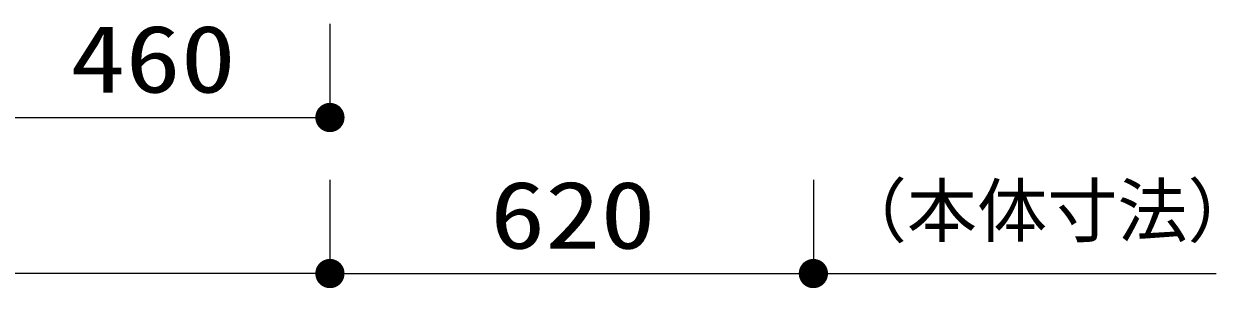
# Model space of a CAD drawing. Units: millimetres, scale not verified. Extents: x -23521 to 8910, y -6308 to 6308.
# Drawn here: x -3273 to -1744, y -843 to -505 of the extents above; entities that cross this region are included whole.
import ezdxf
from ezdxf.enums import TextEntityAlignment as Align

# ---------------------------------------------------------------- set-up
doc = ezdxf.new("R2010")
doc.units = ezdxf.units.MM
doc.header["$LTSCALE"] = 30
doc.layers.add('1-8_00クル-フ-6寸法', color=132, linetype='Continuous', lineweight=25)
doc.styles.add('ＭＳ ゴシック', font='')
doc.styles.get('ＭＳ ゴシック').set_extended_font_data('MS Gothic')

msp = doc.modelspace()

# ---------------------------------------------------------------- linework, layer by layer
at = {"layer": '1-8_00クル-フ-6寸法', "color": 4}
for p, q in [((-2880.61, -504.59), (-2880.61, -624.59)), ((-3340.63, -624.59), (-2880.61, -624.59)), ((-2880.61, -704.59), (-2880.61, -824.59)), ((-2880.61, -704.59), (-2880.61, -824.59)), ((-2260.63, -704.59), (-2260.63, -824.59)), ((-2880.61, -824.59), (-5850.65, -824.59)), ((-2880.61, -824.59), (-2260.63, -824.59)), ((-2260.63, -824.59), (-1744.13, -824.59))]:
    msp.add_line(p, q, dxfattribs=at)
at = {"layer": '1-8_00クル-フ-6寸法'}
for points in [[(-2880.61, -624.59), (-2894.28, -611.76), (-2892.56, -610.15)], [(-2880.61, -624.59), (-2892.56, -610.15), (-2890.66, -608.76)], [(-2880.61, -624.59), (-2890.66, -608.76), (-2888.59, -607.63)], [(-2880.61, -624.59), (-2888.59, -607.63), (-2886.4, -606.76)], [(-2880.61, -624.59), (-2886.4, -606.76), (-2884.12, -606.18)], [(-2880.61, -624.59), (-2884.12, -606.18), (-2881.79, -605.88)], [(-2880.61, -624.59), (-2881.79, -605.88), (-2879.43, -605.88)], [(-2880.61, -624.59), (-2879.43, -605.88), (-2877.1, -606.18)], [(-2880.61, -624.59), (-2877.1, -606.18), (-2874.81, -606.76)], [(-2880.61, -624.59), (-2874.81, -606.76), (-2872.63, -607.63)], [(-2880.61, -624.59), (-2872.63, -607.63), (-2870.56, -608.76)], [(-2880.61, -624.59), (-2870.56, -608.76), (-2868.66, -610.15)], [(-2880.61, -624.59), (-2868.66, -610.15), (-2866.94, -611.76)], [(-2880.61, -624.59), (-2899.36, -624.59), (-2899.21, -622.24)], [(-2880.61, -624.59), (-2899.21, -626.94), (-2899.36, -624.59)], [(-2880.61, -624.59), (-2899.21, -622.24), (-2898.77, -619.93)], [(-2880.61, -624.59), (-2898.77, -629.26), (-2899.21, -626.94)], [(-2880.61, -624.59), (-2898.77, -619.93), (-2898.04, -617.69)], [(-2880.61, -624.59), (-2898.04, -631.5), (-2898.77, -629.26)], [(-2880.61, -624.59), (-2898.04, -617.69), (-2897.04, -615.56)], [(-2880.61, -624.59), (-2897.04, -633.63), (-2898.04, -631.5)], [(-2880.61, -624.59), (-2897.04, -615.56), (-2895.78, -613.57)], [(-2880.61, -624.59), (-2895.78, -635.62), (-2897.04, -633.63)], [(-2880.61, -624.59), (-2895.78, -613.57), (-2894.28, -611.76)], [(-2880.61, -624.59), (-2894.28, -637.43), (-2895.78, -635.62)], [(-2880.61, -624.59), (-2892.56, -639.04), (-2894.28, -637.43)], [(-2880.61, -624.59), (-2890.66, -640.43), (-2892.56, -639.04)], [(-2880.61, -624.59), (-2888.59, -641.56), (-2890.66, -640.43)], [(-2880.61, -624.59), (-2886.4, -642.43), (-2888.59, -641.56)], [(-2880.61, -624.59), (-2884.12, -643.01), (-2886.4, -642.43)], [(-2880.61, -624.59), (-2881.79, -643.31), (-2884.12, -643.01)], [(-2880.61, -624.59), (-2879.43, -643.31), (-2881.79, -643.31)], [(-2880.61, -624.59), (-2866.94, -611.76), (-2865.44, -613.57)], [(-2880.61, -624.59), (-2865.44, -613.57), (-2864.18, -615.56)], [(-2880.61, -624.59), (-2864.18, -615.56), (-2863.18, -617.69)], [(-2880.61, -624.59), (-2863.18, -617.69), (-2862.45, -619.93)], [(-2880.61, -624.59), (-2862.45, -619.93), (-2862.01, -622.24)], [(-2880.61, -624.59), (-2862.01, -622.24), (-2861.86, -624.59)], [(-2880.61, -624.59), (-2877.1, -643.01), (-2879.43, -643.31)], [(-2880.61, -624.59), (-2874.81, -642.43), (-2877.1, -643.01)], [(-2880.61, -624.59), (-2872.63, -641.56), (-2874.81, -642.43)], [(-2880.61, -624.59), (-2870.56, -640.43), (-2872.63, -641.56)], [(-2880.61, -624.59), (-2868.66, -639.04), (-2870.56, -640.43)], [(-2880.61, -624.59), (-2866.94, -637.43), (-2868.66, -639.04)], [(-2880.61, -624.59), (-2865.44, -635.62), (-2866.94, -637.43)], [(-2880.61, -624.59), (-2864.18, -633.63), (-2865.44, -635.62)], [(-2880.61, -624.59), (-2863.18, -631.5), (-2864.18, -633.63)], [(-2880.61, -624.59), (-2862.45, -629.26), (-2863.18, -631.5)], [(-2880.61, -624.59), (-2862.01, -626.94), (-2862.45, -629.26)], [(-2880.61, -624.59), (-2861.86, -624.59), (-2862.01, -626.94)], [(-2880.61, -824.59), (-2894.28, -811.76), (-2892.56, -810.15)], [(-2880.61, -824.59), (-2894.28, -811.76), (-2892.56, -810.15)], [(-2880.61, -824.59), (-2892.56, -810.15), (-2890.66, -808.76)], [(-2880.61, -824.59), (-2892.56, -810.15), (-2890.66, -808.76)], [(-2880.61, -824.59), (-2890.66, -808.76), (-2888.59, -807.63)], [(-2880.61, -824.59), (-2890.66, -808.76), (-2888.59, -807.63)], [(-2880.61, -824.59), (-2888.59, -807.63), (-2886.4, -806.76)], [(-2880.61, -824.59), (-2888.59, -807.63), (-2886.4, -806.76)], [(-2880.61, -824.59), (-2886.4, -806.76), (-2884.12, -806.18)], [(-2880.61, -824.59), (-2886.4, -806.76), (-2884.12, -806.18)], [(-2880.61, -824.59), (-2884.12, -806.18), (-2881.79, -805.88)], [(-2880.61, -824.59), (-2884.12, -806.18), (-2881.79, -805.88)], [(-2880.61, -824.59), (-2881.79, -805.88), (-2879.43, -805.88)], [(-2880.61, -824.59), (-2881.79, -805.88), (-2879.43, -805.88)], [(-2880.61, -824.59), (-2879.43, -805.88), (-2877.1, -806.18)], [(-2880.61, -824.59), (-2879.43, -805.88), (-2877.1, -806.18)], [(-2880.61, -824.59), (-2877.1, -806.18), (-2874.81, -806.76)], [(-2880.61, -824.59), (-2877.1, -806.18), (-2874.81, -806.76)], [(-2880.61, -824.59), (-2874.81, -806.76), (-2872.63, -807.63)], [(-2880.61, -824.59), (-2874.81, -806.76), (-2872.63, -807.63)], [(-2880.61, -824.59), (-2872.63, -807.63), (-2870.56, -808.76)], [(-2880.61, -824.59), (-2872.63, -807.63), (-2870.56, -808.76)], [(-2880.61, -824.59), (-2870.56, -808.76), (-2868.66, -810.15)], [(-2880.61, -824.59), (-2870.56, -808.76), (-2868.66, -810.15)], [(-2880.61, -824.59), (-2868.66, -810.15), (-2866.94, -811.76)], [(-2880.61, -824.59), (-2868.66, -810.15), (-2866.94, -811.76)], [(-2260.63, -824.59), (-2274.3, -811.76), (-2272.58, -810.15)], [(-2260.63, -824.59), (-2272.58, -810.15), (-2270.68, -808.76)], [(-2260.63, -824.59), (-2270.68, -808.76), (-2268.61, -807.63)], [(-2260.63, -824.59), (-2268.61, -807.63), (-2266.42, -806.76)], [(-2260.63, -824.59), (-2266.42, -806.76), (-2264.14, -806.18)], [(-2260.63, -824.59), (-2264.14, -806.18), (-2261.81, -805.88)], [(-2260.63, -824.59), (-2261.81, -805.88), (-2259.45, -805.88)], [(-2260.63, -824.59), (-2259.45, -805.88), (-2257.12, -806.18)], [(-2260.63, -824.59), (-2257.12, -806.18), (-2254.84, -806.76)], [(-2260.63, -824.59), (-2254.84, -806.76), (-2252.65, -807.63)], [(-2260.63, -824.59), (-2252.65, -807.63), (-2250.58, -808.76)], [(-2260.63, -824.59), (-2250.58, -808.76), (-2248.68, -810.15)], [(-2260.63, -824.59), (-2248.68, -810.15), (-2246.96, -811.76)], [(-2880.61, -824.59), (-2899.36, -824.59), (-2899.21, -822.24)], [(-2880.61, -824.59), (-2899.36, -824.59), (-2899.21, -822.24)], [(-2880.61, -824.59), (-2899.21, -826.94), (-2899.36, -824.59)], [(-2880.61, -824.59), (-2899.21, -826.94), (-2899.36, -824.59)], [(-2880.61, -824.59), (-2899.21, -822.24), (-2898.77, -819.93)], [(-2880.61, -824.59), (-2899.21, -822.24), (-2898.77, -819.93)], [(-2880.61, -824.59), (-2898.77, -829.26), (-2899.21, -826.94)], [(-2880.61, -824.59), (-2898.77, -829.26), (-2899.21, -826.94)], [(-2880.61, -824.59), (-2898.77, -819.93), (-2898.04, -817.69)], [(-2880.61, -824.59), (-2898.77, -819.93), (-2898.04, -817.69)], [(-2880.61, -824.59), (-2898.04, -831.5), (-2898.77, -829.26)], [(-2880.61, -824.59), (-2898.04, -831.5), (-2898.77, -829.26)], [(-2880.61, -824.59), (-2898.04, -817.69), (-2897.04, -815.56)], [(-2880.61, -824.59), (-2898.04, -817.69), (-2897.04, -815.56)], [(-2880.61, -824.59), (-2897.04, -833.63), (-2898.04, -831.5)], [(-2880.61, -824.59), (-2897.04, -833.63), (-2898.04, -831.5)], [(-2880.61, -824.59), (-2897.04, -815.56), (-2895.78, -813.57)], [(-2880.61, -824.59), (-2897.04, -815.56), (-2895.78, -813.57)], [(-2880.61, -824.59), (-2895.78, -835.62), (-2897.04, -833.63)], [(-2880.61, -824.59), (-2895.78, -835.62), (-2897.04, -833.63)], [(-2880.61, -824.59), (-2895.78, -813.57), (-2894.28, -811.76)], [(-2880.61, -824.59), (-2895.78, -813.57), (-2894.28, -811.76)], [(-2880.61, -824.59), (-2894.28, -837.43), (-2895.78, -835.62)], [(-2880.61, -824.59), (-2894.28, -837.43), (-2895.78, -835.62)], [(-2880.61, -824.59), (-2892.56, -839.04), (-2894.28, -837.43)], [(-2880.61, -824.59), (-2892.56, -839.04), (-2894.28, -837.43)], [(-2880.61, -824.59), (-2890.66, -840.43), (-2892.56, -839.04)], [(-2880.61, -824.59), (-2890.66, -840.43), (-2892.56, -839.04)], [(-2880.61, -824.59), (-2888.59, -841.56), (-2890.66, -840.43)], [(-2880.61, -824.59), (-2888.59, -841.56), (-2890.66, -840.43)], [(-2880.61, -824.59), (-2886.4, -842.43), (-2888.59, -841.56)], [(-2880.61, -824.59), (-2886.4, -842.43), (-2888.59, -841.56)], [(-2880.61, -824.59), (-2884.12, -843.01), (-2886.4, -842.43)], [(-2880.61, -824.59), (-2884.12, -843.01), (-2886.4, -842.43)], [(-2880.61, -824.59), (-2881.79, -843.31), (-2884.12, -843.01)], [(-2880.61, -824.59), (-2881.79, -843.31), (-2884.12, -843.01)], [(-2880.61, -824.59), (-2879.43, -843.31), (-2881.79, -843.31)], [(-2880.61, -824.59), (-2879.43, -843.31), (-2881.79, -843.31)], [(-2880.61, -824.59), (-2866.94, -811.76), (-2865.44, -813.57)], [(-2880.61, -824.59), (-2866.94, -811.76), (-2865.44, -813.57)], [(-2880.61, -824.59), (-2865.44, -813.57), (-2864.18, -815.56)], [(-2880.61, -824.59), (-2865.44, -813.57), (-2864.18, -815.56)], [(-2880.61, -824.59), (-2864.18, -815.56), (-2863.18, -817.69)], [(-2880.61, -824.59), (-2864.18, -815.56), (-2863.18, -817.69)], [(-2880.61, -824.59), (-2863.18, -817.69), (-2862.45, -819.93)], [(-2880.61, -824.59), (-2863.18, -817.69), (-2862.45, -819.93)], [(-2880.61, -824.59), (-2862.45, -819.93), (-2862.01, -822.24)], [(-2880.61, -824.59), (-2862.45, -819.93), (-2862.01, -822.24)], [(-2880.61, -824.59), (-2862.01, -822.24), (-2861.86, -824.59)], [(-2880.61, -824.59), (-2862.01, -822.24), (-2861.86, -824.59)], [(-2880.61, -824.59), (-2877.1, -843.01), (-2879.43, -843.31)], [(-2880.61, -824.59), (-2874.81, -842.43), (-2877.1, -843.01)], [(-2880.61, -824.59), (-2872.63, -841.56), (-2874.81, -842.43)], [(-2880.61, -824.59), (-2870.56, -840.43), (-2872.63, -841.56)], [(-2880.61, -824.59), (-2868.66, -839.04), (-2870.56, -840.43)], [(-2880.61, -824.59), (-2866.94, -837.43), (-2868.66, -839.04)], [(-2880.61, -824.59), (-2865.44, -835.62), (-2866.94, -837.43)], [(-2880.61, -824.59), (-2864.18, -833.63), (-2865.44, -835.62)], [(-2880.61, -824.59), (-2863.18, -831.5), (-2864.18, -833.63)], [(-2880.61, -824.59), (-2862.45, -829.26), (-2863.18, -831.5)], [(-2880.61, -824.59), (-2862.01, -826.94), (-2862.45, -829.26)], [(-2880.61, -824.59), (-2861.86, -824.59), (-2862.01, -826.94)], [(-2880.61, -824.59), (-2877.1, -843.01), (-2879.43, -843.31)], [(-2880.61, -824.59), (-2874.81, -842.43), (-2877.1, -843.01)], [(-2880.61, -824.59), (-2872.63, -841.56), (-2874.81, -842.43)], [(-2880.61, -824.59), (-2870.56, -840.43), (-2872.63, -841.56)], [(-2880.61, -824.59), (-2868.66, -839.04), (-2870.56, -840.43)], [(-2880.61, -824.59), (-2866.94, -837.43), (-2868.66, -839.04)], [(-2880.61, -824.59), (-2865.44, -835.62), (-2866.94, -837.43)], [(-2880.61, -824.59), (-2864.18, -833.63), (-2865.44, -835.62)], [(-2880.61, -824.59), (-2863.18, -831.5), (-2864.18, -833.63)], [(-2880.61, -824.59), (-2862.45, -829.26), (-2863.18, -831.5)], [(-2880.61, -824.59), (-2862.01, -826.94), (-2862.45, -829.26)], [(-2880.61, -824.59), (-2861.86, -824.59), (-2862.01, -826.94)], [(-2260.63, -824.59), (-2279.38, -824.59), (-2279.23, -822.24)], [(-2260.63, -824.59), (-2279.23, -826.94), (-2279.38, -824.59)], [(-2260.63, -824.59), (-2279.23, -822.24), (-2278.79, -819.93)], [(-2260.63, -824.59), (-2278.79, -829.26), (-2279.23, -826.94)], [(-2260.63, -824.59), (-2278.79, -819.93), (-2278.06, -817.69)], [(-2260.63, -824.59), (-2278.06, -831.5), (-2278.79, -829.26)], [(-2260.63, -824.59), (-2278.06, -817.69), (-2277.06, -815.56)], [(-2260.63, -824.59), (-2277.06, -833.63), (-2278.06, -831.5)], [(-2260.63, -824.59), (-2277.06, -815.56), (-2275.8, -813.57)], [(-2260.63, -824.59), (-2275.8, -835.62), (-2277.06, -833.63)], [(-2260.63, -824.59), (-2275.8, -813.57), (-2274.3, -811.76)], [(-2260.63, -824.59), (-2274.3, -837.43), (-2275.8, -835.62)], [(-2260.63, -824.59), (-2272.58, -839.04), (-2274.3, -837.43)], [(-2260.63, -824.59), (-2270.68, -840.43), (-2272.58, -839.04)], [(-2260.63, -824.59), (-2268.61, -841.56), (-2270.68, -840.43)], [(-2260.63, -824.59), (-2266.42, -842.43), (-2268.61, -841.56)], [(-2260.63, -824.59), (-2264.14, -843.01), (-2266.42, -842.43)], [(-2260.63, -824.59), (-2261.81, -843.31), (-2264.14, -843.01)], [(-2260.63, -824.59), (-2259.45, -843.31), (-2261.81, -843.31)], [(-2260.63, -824.59), (-2246.96, -811.76), (-2245.46, -813.57)], [(-2260.63, -824.59), (-2245.46, -813.57), (-2244.2, -815.56)], [(-2260.63, -824.59), (-2244.2, -815.56), (-2243.2, -817.69)], [(-2260.63, -824.59), (-2243.2, -817.69), (-2242.47, -819.93)], [(-2260.63, -824.59), (-2242.47, -819.93), (-2242.03, -822.24)], [(-2260.63, -824.59), (-2242.03, -822.24), (-2241.88, -824.59)], [(-2260.63, -824.59), (-2257.12, -843.01), (-2259.45, -843.31)], [(-2260.63, -824.59), (-2254.84, -842.43), (-2257.12, -843.01)], [(-2260.63, -824.59), (-2252.65, -841.56), (-2254.84, -842.43)], [(-2260.63, -824.59), (-2250.58, -840.43), (-2252.65, -841.56)], [(-2260.63, -824.59), (-2248.68, -839.04), (-2250.58, -840.43)], [(-2260.63, -824.59), (-2246.96, -837.43), (-2248.68, -839.04)], [(-2260.63, -824.59), (-2245.46, -835.62), (-2246.96, -837.43)], [(-2260.63, -824.59), (-2244.2, -833.63), (-2245.46, -835.62)], [(-2260.63, -824.59), (-2243.2, -831.5), (-2244.2, -833.63)], [(-2260.63, -824.59), (-2242.47, -829.26), (-2243.2, -831.5)], [(-2260.63, -824.59), (-2242.03, -826.94), (-2242.47, -829.26)], [(-2260.63, -824.59), (-2241.88, -824.59), (-2242.03, -826.94)]]:
    msp.add_solid(points, dxfattribs=at)

# ---------------------------------------------------------------- texts
at = {"layer": '1-8_00クル-フ-6寸法', "color": 3, "style": 'ＭＳ ゴシック', "width": 1.2}
for s, p in [('460', (-3213.48, -618.75)), ('620', (-2675.19, -818.75))]:
    msp.add_text(s, height=86.66, dxfattribs=at).set_placement(p, align=Align.BOTTOM_LEFT)
at = {"layer": '1-8_00クル-フ-6寸法', "color": 4, "style": 'ＭＳ ゴシック'}
msp.add_text('（本体寸法）', height=65.98, dxfattribs=at).set_placement((-2230.71, -796.88), align=Align.BOTTOM_LEFT)

doc.saveas('drawing.dxf')
